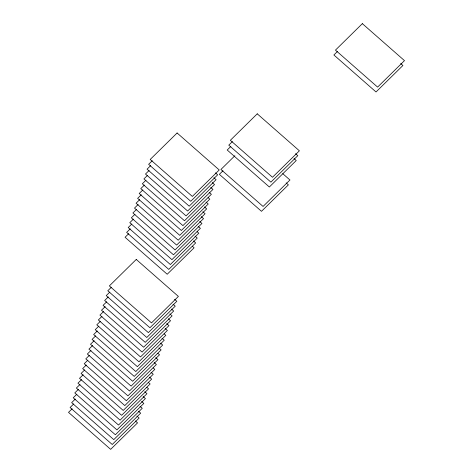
<?xml version="1.0" encoding="UTF-8"?>
<svg xmlns="http://www.w3.org/2000/svg" width="473" height="473" viewBox="0 0 473 473"><rect width="100%" height="100%" fill="white"/><g stroke="black" fill="none" stroke-linecap="round" stroke-linejoin="round"><path stroke-width="0.71" d="M152.253 160.755L148.628 164.314L190.773 201.297L217.669 174.827L215.452 172.881M150.68 165.615L147.062 169.18L189.2 206.163L216.096 179.693L213.879 177.747M149.107 170.481L145.489 174.04L187.633 211.023L214.523 184.559L212.306 182.608M147.541 175.341L143.916 178.906L186.06 215.889L212.956 189.419L210.739 187.474M145.968 180.207L142.349 183.772L184.488 220.755L211.384 194.285L209.167 192.34M144.395 185.073L140.777 188.632L182.921 225.615L209.811 199.145L208.15 197.69M142.828 189.933L139.204 193.498L181.348 230.481L208.244 204.011L206.021 202.066M141.256 194.799L137.637 198.364L179.775 235.341L206.671 208.877L204.454 206.932M139.683 199.665L136.064 203.224L178.209 240.207L205.099 213.737L202.882 211.792M138.11 204.525L134.492 208.09L176.636 245.073L203.532 218.603L201.309 216.658M136.543 209.391L132.919 212.951L175.063 249.933L201.959 223.469L199.742 221.518M134.971 214.251L131.352 217.817L173.49 254.799L200.386 228.329L198.169 226.384M133.398 219.117L129.779 222.682L171.924 259.665L198.814 233.195L197.152 231.735M131.831 223.983L128.207 227.543L170.351 264.525L197.247 238.055L195.03 236.11M130.258 228.843L126.64 232.409L168.778 269.391L195.674 242.921L193.457 240.976M128.686 233.709L125.067 237.275L167.211 274.251L194.101 247.787L192.44 246.327M232.397 141.593L228.778 145.152L270.917 182.135L297.813 155.67L295.595 153.719M230.824 146.453L227.206 150.018L269.35 187.001L296.24 160.53L294.023 158.585M337.503 51.421L333.879 54.98L376.023 91.963L402.919 65.493L400.696 63.548M234.886 155.729L220.921 169.476L263.065 206.453L289.961 179.988L282.748 173.662M222.972 170.777L219.354 174.336L261.492 211.319L288.388 184.848L286.171 182.903M111.409 287.212L107.785 290.771L149.929 327.754L176.825 301.289L174.602 299.338M109.837 292.072L106.218 295.637L148.356 332.62L175.252 306.149L173.035 304.204M108.264 296.938L104.645 300.503L146.79 337.486L173.68 311.015L171.463 309.07M106.691 301.804L103.073 305.363L145.217 342.346L172.107 315.875L169.89 313.93M105.124 306.664L101.5 310.229L143.644 347.212L170.54 320.741L168.323 318.796M103.552 311.53L99.933 315.095L142.071 352.072L168.967 325.607L166.75 323.662M101.979 316.396L98.36 319.955L140.505 356.938L167.395 330.467L165.178 328.522M100.412 321.256L96.788 324.821L138.932 361.804L165.828 335.333L164.161 333.873M98.839 326.122L95.221 329.681L137.359 366.664L164.255 340.199L162.038 338.248M97.267 330.982L93.648 334.547L135.792 371.53L162.682 345.059L160.465 343.114M95.7 335.848L92.075 339.413L134.22 376.396L161.116 349.925L158.893 347.98M94.127 340.714L90.509 344.273L132.647 381.256L159.543 354.785L157.881 353.331M92.554 345.574L88.936 349.139L131.08 386.122L157.97 359.651L155.753 357.706M90.982 350.44L87.363 354.005L129.507 390.982L156.397 364.517L154.18 362.572M89.415 355.306L85.79 358.865L127.935 395.848L154.831 369.378L153.163 367.917M87.842 360.166L84.224 363.731L126.362 400.714L153.258 374.244L151.041 372.298M86.269 365.032L82.651 368.597L124.795 405.574L151.685 379.11L149.468 377.158M84.702 369.892L81.078 373.457L123.222 410.44L150.118 383.97L148.451 382.509M83.13 374.758L79.511 378.323L121.65 415.306L148.546 388.836L146.884 387.375M81.557 379.624L77.939 383.183L120.083 420.166L146.973 393.696L144.756 391.75M79.99 384.484L76.366 388.049L118.51 425.032L145.406 398.562L143.183 396.616M78.417 389.35L74.793 392.915L116.937 429.892L143.833 403.428L141.616 401.482M76.845 394.216L73.226 397.775L115.371 434.758L142.261 408.288L140.043 406.342M75.272 399.076L71.654 402.641L113.798 439.624L140.688 413.154L138.471 411.208M73.705 403.942L70.081 407.507L112.225 444.484L139.121 418.02L136.904 416.069M72.133 408.802L68.514 412.367L110.652 449.35L137.548 422.88L135.331 420.935M177.097 132.984L150.201 159.454L192.345 196.431L219.241 169.967L177.097 132.984M257.241 113.822L230.345 140.292L272.489 177.274L299.385 150.804L257.241 113.822M362.348 23.65L335.452 50.12L377.596 87.103L404.486 60.633L362.348 23.65M136.254 259.441L109.358 285.911L151.502 322.893L178.392 296.423L136.254 259.441"/></g></svg>
